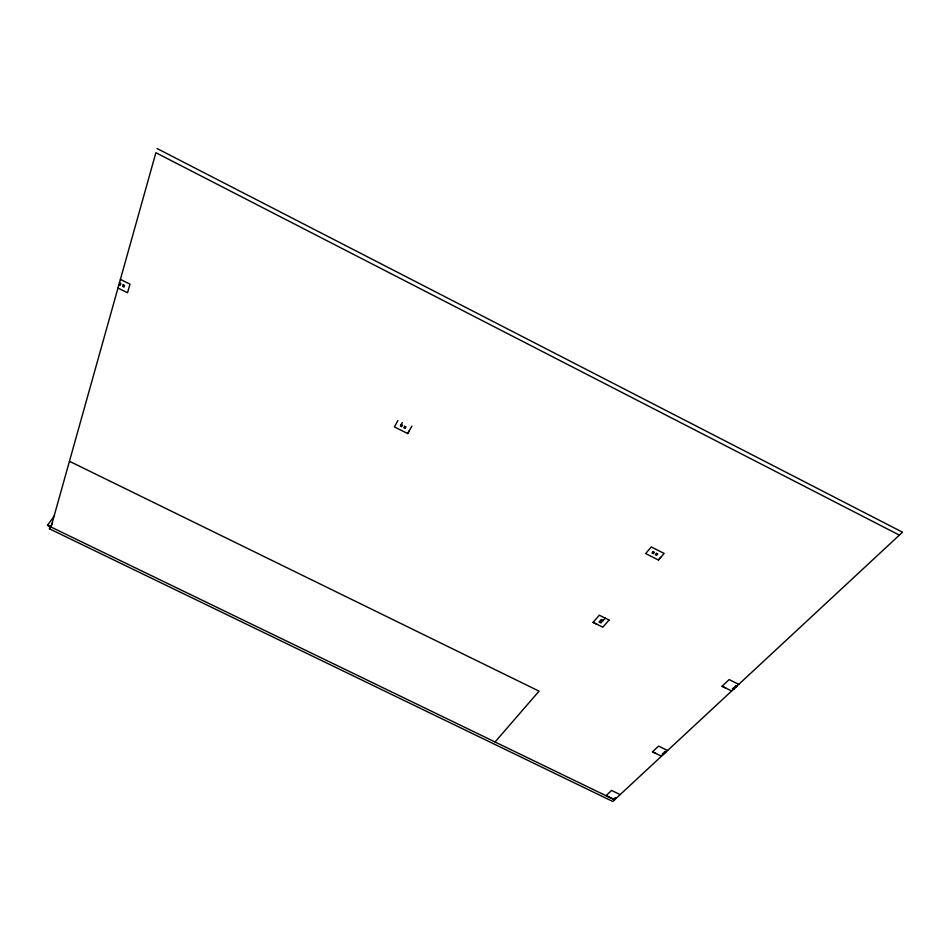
<?xml version="1.0" encoding="UTF-8"?>
<svg xmlns="http://www.w3.org/2000/svg" width="950" height="950" viewBox="0 0 950 950"><rect width="100%" height="100%" fill="white"/><g stroke="black" fill="none" stroke-linecap="round" stroke-linejoin="round"><path stroke-width="1.43" d="M157.059 148.521L902.5 532.202L612.762 801.479L49.436 528.806L52.559 522.916M397.884 420.601L394.428 426.906L407.692 433.58L411.92 426.075M402.325 422.524L400.378 426.063L401.66 426.704L402.503 425.196L401.209 424.543M407.704 433.592L409.379 430.588M49.436 528.806L51.11 526.371M899.365 535.123L155.883 152.713L51.027 527.036L47.5 525.326L54.411 515.731M596.992 624.316L593.109 622.393L599.296 615.196L609.128 620.089M658.433 560.013L664.157 553.434L651.296 546.951L645.644 553.577L658.433 560.013L660.713 557.401M495.021 742.021L539.054 691.149L69.445 461.272M605.221 618.141L602.597 621.158L600.649 620.196L601.255 619.495L603.202 620.469M609.069 620.053L602.822 627.202L593.109 622.381M609.472 797.252L606.076 795.613L611.562 790.447L620.065 794.568M656.07 753.564L652.508 751.83L658.599 746.094L667.541 750.476M725.883 688.133L722.059 686.244L729.137 679.582L738.72 684.356M613.51 799.342L615.291 797.691L616.301 798.178M614.401 798.523L615.41 799.009M606.088 795.613L614.543 799.698M47.5 525.326L614.531 799.829M666.152 751.877L665.083 751.355L664.086 752.281L665.166 752.804M664.169 753.73L663.1 753.207L662.114 754.122L663.183 754.644M652.519 751.83L661.402 756.176M120.389 279.407L129.996 284.145L127.526 292.743L117.978 288.04M722.071 686.244L731.595 690.971M119.474 282.803L120.816 283.48L120.329 285.214L118.999 284.537M123.191 284.679L122.704 286.401L124.046 287.078L124.533 285.356L123.191 284.679M404.652 426.277L403.809 427.785L405.092 428.438L405.935 426.93L404.652 426.277M653.161 551.701L652.021 553.019L653.268 553.648L654.408 552.318L653.161 551.701M656.474 553.363L655.334 554.681L656.581 555.311L657.721 553.992L656.474 553.363M599.688 621.3L599.094 621.989L601.029 622.962L601.635 622.262L599.688 621.3M733.566 687.812L732.414 688.881L733.566 689.451L734.706 688.382L733.566 687.812M735.834 685.722L734.682 686.791L735.834 687.361L736.986 686.292L735.834 685.722"/></g></svg>
